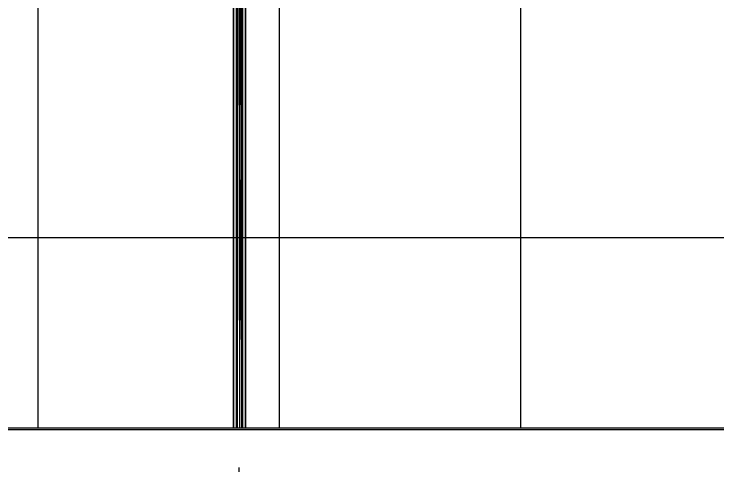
# Model space of a CAD drawing. Header units: millimetres. Extents: x -4997 to -4876, y -8737 to -8661.
# Drawn here: x -4932.896 to -4930.563, y -8699.836 to -8698.339 of the extents above; entities that cross this region are included whole.
import ezdxf

# ---------------------------------------------------------------- set-up
doc = ezdxf.new("R2010")
doc.units = ezdxf.units.MM
doc.header["$LTSCALE"] = 0.1
doc.linetypes.add('HIDDEN', pattern=[9.525, 6.35, -3.175])
for name, color, linetype in [('cobertura nova', 4, 'Continuous'), ('hachuras piso', 251, 'Continuous'), ('imagem', 7, 'Continuous'), ('layout cobertura', 251, 'Continuous')]:
    doc.layers.add(name, color=color, linetype=linetype)
picture_1 = doc.add_image_def('image1.jpg', size_in_pixel=(1920, 1080))

msp = doc.modelspace()

# ---------------------------------------------------------------- linework, layer by layer
at = {"layer": 'cobertura nova'}
for p, q in [((-4932.157, -8693.8701), (-4932.1493, -8699.7103)), ((-4932.157, -8693.8701), (-4932.157, -8699.7103)), ((-4932.149, -8693.8663), (-4932.149, -8699.7103)), ((-4932.1413, -8699.7103), (-4932.149, -8693.8663)), ((-4932.1411, -8693.8701), (-4932.1411, -8699.7103)), ((-4932.1379, -8699.7103), (-4932.1411, -8693.8701)), ((-4932.1603, -8693.9058), (-4932.1603, -8699.7103)), ((-4932.1602, -8693.9058), (-4932.1571, -8699.7103)), ((-4932.1378, -8699.7103), (-4932.1378, -8693.9058)), ((-4932.1689, -8698.3876), (-4932.1689, -8698.296)), ((-4932.1689, -8698.3876), (-4932.1689, -8698.296)), ((-4932.1689, -8698.296), (-4932.1689, -8698.3876)), ((-4932.1294, -8698.3876), (-4932.1294, -8698.296)), ((-4932.1294, -8698.3876), (-4932.1294, -8698.296)), ((-4932.1294, -8698.296), (-4932.1294, -8698.3876)), ((-4932.1689, -8699.7103), (-4932.1689, -8698.3876)), ((-4932.1689, -8698.3876), (-4932.1689, -8699.7103)), ((-4932.1689, -8699.7103), (-4932.1689, -8698.3876)), ((-4932.1294, -8699.7103), (-4932.1294, -8698.3876)), ((-4932.1294, -8698.3876), (-4932.1294, -8699.7103)), ((-4932.1294, -8699.7103), (-4932.1294, -8698.3876)), ((-4934.0691, -8699.7103), (-4930.2291, -8699.7103)), ((-4930.2291, -8699.717), (-4934.0691, -8699.7169))]:
    msp.add_line(p, q, dxfattribs=at)
at = {"layer": 'hachuras piso'}
for p, q in [((-4932.8166, -8699.7103), (-4932.8166, -8696.6802)), ((-4932.0166, -8699.7103), (-4932.0166, -8696.6802)), ((-4931.2166, -8699.7103), (-4931.2166, -8696.6802)), ((-4930.2992, -8699.0802), (-4933.6166, -8699.0802))]:
    msp.add_line(p, q, dxfattribs=at)
at = {"layer": 'layout cobertura', "linetype": 'HIDDEN'}
msp.add_line((-4932.3312, -8736.6709), (-4932.0049, -8670.4108), dxfattribs=at)

# ---------------------------------------------------------------- pictures from other files: only their frames are drawn
at = {"layer": 'imagem'}
image = msp.add_image(picture_1, insert=(-4995.0367, -8736.0525), size_in_units=(116.4021, 65.4762), dxfattribs=at)
image.dxf.flags = 7

doc.saveas('drawing.dxf')
